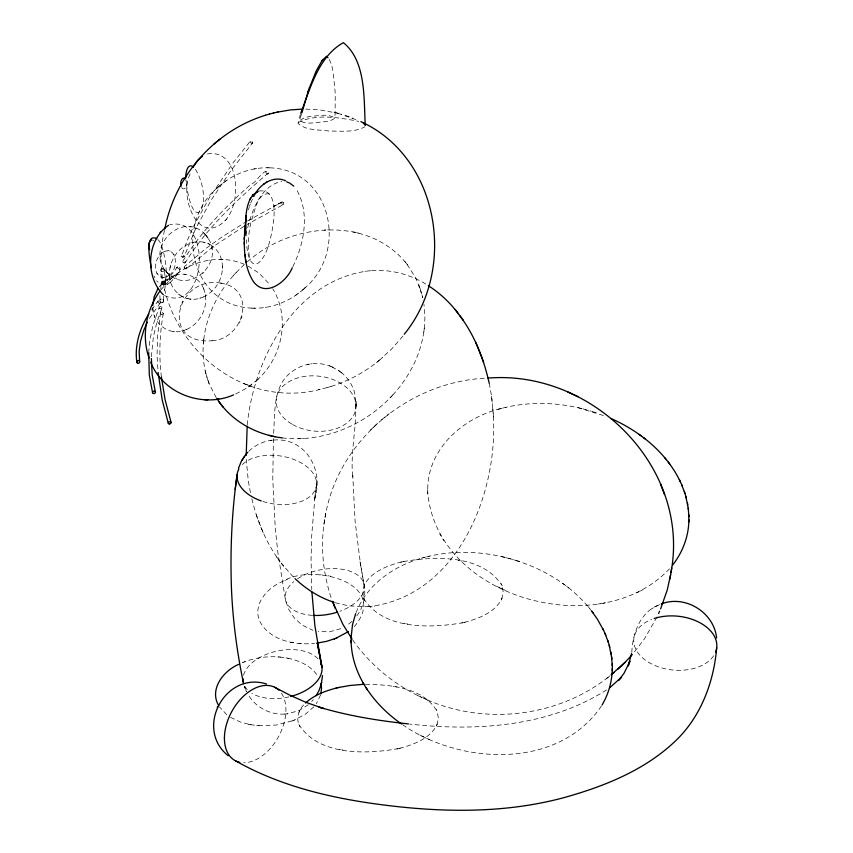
<?xml version="1.0" encoding="UTF-8"?>
<svg xmlns="http://www.w3.org/2000/svg" width="853" height="853" viewBox="0 0 853 853"><rect width="100%" height="100%" fill="white"/><g stroke="black" fill="none" stroke-linecap="round" stroke-linejoin="round"><path stroke-width="0.64" stroke-dasharray="4.26 3.2" d="M669.541 568.78C599.456 643.439 436.054 598.07 427.705 491.85M427.726 488.78C428.057 448.006 463.979 417.17 501.393 408.438M169.747 277.715C167.657 262.745 177.499 246.773 192.202 242.668M203.195 297.036C214.636 292.131 222.313 279.976 222.441 267.607M222.452 267.202C222.526 259.323 219.221 251.198 212.834 246.378M427.705 493.727L427.737 486.914M222.441 268.524L222.452 266.275M160.876 288.868C160.428 271.553 171.005 289.316 161.91 283.335L160.535 270.572C160.065 268.077 164.202 267.565 164.352 270.102L165.727 282.897L164.053 293.485M165.727 282.908A1.919 1.162 -6.1 0 1 162.934 284.177A1.919 1.162 -6.1 0 1 162.784 282.183A1.919 1.162 -6.1 0 1 165.727 282.908L161.942 282.727M151.407 356.671L153.391 336.509L156.952 322.039L161.953 307.965L160.993 306.28L159.255 307.027L152.804 325.942L149.797 340.784L148.753 351.521M273.408 438.57L272.789 479.407L275.284 528.551L277.833 552.286L285.329 599.307L288.495 609.117L294.402 618.126L302.186 625.1L312.944 630.303M273.632 433.388C275.167 412.234 272.523 384.639 292.856 371.044C303.433 363.282 318.041 361.341 330.26 366.172M203.718 339.974C202.14 353.473 203.419 367.376 207.897 380.235M424.24 328.597L424.911 318.265L423.994 304.468M301.578 114.206C294.935 128.366 319.065 121.307 325.526 121.744A127.022 17.455 8.1 0 0 330.495 120.625L334.717 118.439L335.069 114.473L335.261 93.521L333.278 72.878M314.64 499.144L316.612 483.96L314.64 499.144C324.3 470.184 305.555 436.64 272.747 440.137M316.548 484.749L316.868 480.836M324.684 519.637C320.206 545.664 322.914 572.651 331.124 597.676M314.928 496.841L311.761 534.906L311.057 559.6L311.771 589.572M203.771 339.558C206.575 314.864 218.453 291.705 235.204 273.557M392.753 395.014C409.504 376.866 421.382 353.696 424.186 329.013M159.884 295.639L160.129 301.973M163.691 296.172L163.477 300.437L161.931 298.945L163.541 300.192L163.413 301.823L161.803 302.794L160.076 301.919M203.345 343.29L204.144 336.274M423.813 332.297L424.613 325.27M300.395 114.419L298.049 123.258C305.779 130.85 318.969 129.485 329.109 131.063C340.869 130.946 354.091 132.737 364.753 126.862M247.263 424.879C253.853 356.949 297.025 277.545 371.929 270.561M325.025 517.664C337.202 440.788 408.939 381.707 485.656 378.188M323.927 524.19L325.771 513.186M164.544 230.193C142.472 322.487 229.553 414.942 323.212 388.605M631.806 652.385C632.617 633.022 640.262 611.569 660.019 604.382L651.425 608.957M169.992 268.023L170.28 266.776M170.397 266.232L170.685 265.027M247.679 227.634C252.456 209.411 260.997 185.858 281.639 181.39M220.842 283.121C176.326 275.316 159.01 345.241 212.258 340.742M212.002 340.774C243.979 339.387 257.798 288.143 220.191 283.015M320.611 694.95L316.367 703.682M248.415 209.742L249.151 207.322M190.134 173.948C178.831 195.358 197.683 247.892 225.512 220.277M303.593 704.962C298.497 710.293 295.948 718.61 299.318 725.519M401.699 561.956C384.81 565.752 356.863 577.737 364.146 599.531M436.853 724.997L438.474 718.439L436.939 710.805M501.692 599.019L503.302 592.451L501.767 584.827M300.203 120.22L304.553 117.671A127.022 17.455 8.1 0 1 309.522 116.552C317.54 116.051 328.074 113.172 334.845 118.066M180.111 307.293L180.772 305.427M249.428 206.447L250.249 204.198M241.346 318.404L242.007 316.548M356.106 612.55C367.312 583.601 395.557 564.729 424.773 557.318M250.654 203.067L253.096 197.661M399.385 748.38C413.502 744.616 429.603 738.901 436.789 725.135M464.224 622.402C478.341 618.638 494.441 612.912 501.628 599.147M298.945 712.33L299.904 710.208M363.783 586.342L364.732 584.22M436.341 726.116L437.301 723.994M501.18 600.139L502.14 598.017M657.034 616.943L644.484 638.854L633.065 653.633M292.888 266.669C304.382 243.073 310.257 212.248 295.98 188.62M181.998 302.73L182.926 301.013M239.181 322.818L240.119 321.112M149.424 318.372L160.385 302.762L160.225 300.81L158.136 300.96L150.075 311.995M177.627 266.69L167.785 279.741M601.472 705.964C557.883 770.216 459.532 764.949 401.55 723.994M298.134 122.565C316.132 113.374 339.334 117.639 358.686 121.371M356.799 615.834C363.794 606.931 366.204 594.893 363.954 583.879L360.083 561.935L364.274 585.744M159.031 287.003L165.045 280.573L172.039 276.34M225.085 220.767C242.519 202.694 239.96 147.388 206.117 154.158M164.426 295.522C206.682 315.098 213.015 214.583 169.768 224.776M160.673 290.063L170.717 278.984M165.685 283.463L161.942 282.812M402.936 336.093L391.708 348.962L379.873 359.849M226.024 219.647L226.514 219.061M189.686 290.276L190.176 289.689M311.729 701.475L313.318 699.727M236.164 272.533L244.043 264.75M282.204 437.877C322.701 442.92 364.242 425.583 391.794 396.027M233.306 275.604L237.955 270.593M390.002 397.978L394.651 392.956M313.883 706.806L305.267 714.249L293.848 720.284M205.456 234.724C182.745 209.71 144.765 246.997 166.111 271.521C186.86 296.599 225.682 263.865 207.983 238.04M354.294 626.646C390.866 583.068 311.697 562.777 282.951 581.341C267.821 587.365 252.093 604.244 259.856 621.442C269.932 640.603 294.68 645.231 314.48 643.45M217.867 187.361C172.967 224.03 190.496 307.123 253.085 308.136M304.105 288.602C349.005 251.923 331.476 168.841 268.887 167.817M256.956 380.225C282.044 358.089 290.809 317.817 272.725 288.751M202.683 273.376L203.814 272.299M370.458 430.04L374.03 426.66M374.467 426.212L377.868 422.981M170.078 282.812C172.039 280.061 185.773 267.352 177.595 266.701M218.293 186.988C232.251 174.257 251.251 166.836 270.22 167.86M171.144 278.611C190.294 260.847 219.797 253.874 244.214 264.259M251.752 308.104C270.721 309.127 289.721 301.706 303.689 288.975M235.748 393.99L246.72 388.147L256.529 380.598M216.545 188.577L219.541 185.847M169.384 280.2L172.391 277.47M302.442 290.116L305.438 287.386M255.282 381.739L258.288 379.009M248.809 451.28C255.548 444.765 264.558 440.628 273.93 439.999M169.043 275.21C178.746 269.804 177.509 245.664 163.499 251.838M170.557 282.396L165.183 285.158M351.969 621.432L346.798 625.473M247.402 261.818C290.425 222.942 368.091 215.095 406.817 263.961M186.487 329.482C201.372 323.17 209.774 304.446 203.856 289.263M331.167 386.388C348.632 380.971 365.009 372.089 379.116 360.456M376.589 362.536L382.581 357.61M606.408 678.647L610.172 675.64C558.683 717.554 483.288 726.074 423.28 698.127M167.583 279.933C165.845 280.754 156.877 283.623 165.503 285.137M381.536 419.783L389.245 413.63M308.381 704.695L298.945 710.634L287.066 713.865M169.097 275.167L167.455 276.319M223.166 182.915L224.328 182.073M225.107 181.497L226.173 180.729M176.006 274.538L177.179 273.696M177.957 273.12L179.023 272.352M295.799 295.234L296.865 294.466M297.644 293.89L298.817 293.048M248.649 386.857L249.716 386.089M250.494 385.513L251.656 384.671M606.547 689.938C548.564 726.767 476.326 731.511 409.717 724.069M163.541 251.816C154.574 256.327 151.173 276.287 163.808 277.513M244.075 226.258L212.951 246.773L186.253 268.791L184.163 268.311L184.355 266.658L205.989 248.394L221.663 237.187L246.432 221.567M247.466 220.948L282.162 202.001L283.868 202.63L283.303 204.613L247.157 224.424M163.573 277.534L167.177 276.468M636.786 592.846L638.748 591.854M640.39 591.022L642.49 589.967M167.316 284.635L168.041 284.273M340.774 628.693L329.29 631.838L318.212 631.519M171.965 276.372L174.609 275.38M203.259 297.004L200.615 297.996M186.562 329.45L183.917 330.442M284.763 580.552L285.467 580.275M286.651 579.805L287.28 579.56M243.233 662.355L242.529 662.632C253.874 657.93 266.36 656.053 278.59 656.949M244.416 661.885L245.035 661.629M258.491 725.69L276.255 725.029L292.664 720.753M292.035 720.998L294.552 720.007M169.555 275.882C169.608 290.894 185.432 303.167 199.879 298.209M175.355 275.167C187.031 271.307 200.626 278.377 204.198 290.148M152.794 307.389C152.335 322.743 168.34 335.773 183.171 330.665M174.524 275.412L175.494 275.124M199.741 298.251L200.7 297.964M183.043 330.708L184.003 330.42M259.056 191.04C275.871 188.428 274.986 212.525 273.195 223.433A127.022 116.466 -27 0 1 270.891 236.452C264.856 265.315 248.244 278.995 246.272 239.8M327.072 387.593L331.327 386.345M192.895 242.487C199.954 240.621 207.897 242.167 213.527 246.901M192.064 242.71L193.077 242.444M322.829 388.712L327.189 387.571M503.238 407.969C528.913 401.486 556.156 402.243 581.767 408.566M426.617 556.849C452.293 550.377 479.535 551.123 505.157 557.446M498.131 409.28L506.042 407.233M421.51 558.171L429.422 556.113M318.606 389.672L319.267 389.512M403.298 561.583C435.52 556.017 482.425 554.493 502.204 585.798M363.719 598.561C383.487 629.866 430.392 628.341 462.614 622.775M298.881 724.538C318.659 755.843 365.564 754.319 397.786 748.753M400.75 562.191L404.141 561.381M461.772 622.978L465.162 622.178M396.944 748.966L400.334 748.156M256.657 168.542L253.949 169.001M367.952 606.686C458.807 597.015 500.498 489.43 492.821 409.237M598.475 603.999L600.352 603.689M603.274 603.199L605.662 602.804M208.878 260.272L209.507 260.165M265.315 307.421L265.944 307.315M307.666 364.434L308.935 364.231M310.769 363.943L311.74 363.783M270.241 440.436L271.723 440.265M249.161 696.336C256.945 708.129 271.254 715.219 285.35 714.025M284.614 714.089L287.504 713.833M364.977 271.233L365.692 271.169M374.19 606.067L374.904 606.014M324.065 230.054L325.558 230.001M327.691 229.905L329.354 229.83M298.603 438.741L300.267 438.666M302.399 438.57L303.892 438.506M371.748 270.561C391.186 269.249 410.879 274.549 427.268 284.998M335.314 602.74L348.898 605.918L368.133 606.686M365.436 684.277C390.663 684.692 423.568 687.401 437.365 711.786M305.694 109.109L319.374 109.824L337.575 113.182M223.07 259.483L219.839 259.387M267 167.774L268.215 167.806M253.757 308.157L254.983 308.189M163.008 277.534L162.475 277.502M167.977 250.59L168.51 250.633M320.131 574.815L320.835 574.869M321.89 574.954L322.658 575.018M298.891 643.461L299.67 643.525M300.725 643.61L301.429 643.663M279.645 657.034L286.811 658.004M250.26 724.623L257.435 725.604M277.886 656.885L280.424 657.098M256.657 725.54L259.184 725.743M184.056 274.239L185.41 274.378M173.116 331.444L173.735 331.508M173.895 331.529L174.47 331.582M189.792 298.987L190.422 299.062M190.571 299.072L191.168 299.136M189.867 226.823L191.211 226.994M176.806 267.447L180.079 269.388L176.784 267.479M221.194 283.185L221.897 283.303M328.117 575.754L329.055 575.935M292.504 642.544L293.443 642.725M329.898 576.095L330.9 576.287M290.649 642.192L291.651 642.384M287.664 658.175C299.115 660.489 310.897 665.713 317.583 675.725M230.555 717.341L240.237 721.947L249.417 724.464M285.872 657.834L288.666 658.367M248.415 724.272L251.198 724.805M458.136 560.378L459.351 560.613M460.535 560.847L461.836 561.103M404.077 623.266L405.378 623.522M406.561 623.746L407.777 623.991M393.308 686.356L394.523 686.59M395.696 686.825L397.008 687.081M339.238 749.243L340.55 749.499M341.733 749.723L342.949 749.968M352.918 231.845L355.274 232.389M356.426 232.645L358.91 233.221M203.718 242.199L205.178 242.551M186.754 298.379L188.236 298.731M582.951 408.864L591.364 411.221M506.33 557.755L514.743 560.101M577.971 407.617L605.331 416.115M501.351 556.508C535.769 564.345 568.972 582.13 591.001 610.204M337.756 113.236L358.836 120.7M334.013 112.265L341.52 114.206M152.452 239.992L153.615 240.855M592.153 411.466L596.727 412.884M515.532 560.357L520.106 561.764M169.619 250.857L170.173 251.038M160.822 277.086L161.377 277.278M175.985 278.654L177.477 279.187M194.836 227.858L196.339 228.391M243.51 383.466L247.413 384.874M247.487 384.916L251.219 386.26M345.358 115.39L353.078 118.183M331.956 366.865L340.016 371.535M329.343 365.798L333.15 367.344M352.694 639.953C370.255 664.977 394.683 685.119 422.512 697.765M417.799 695.611L427.779 700.185M496.542 586.182L501.329 588.463M501.511 588.559L506.032 590.713M419.921 735.062L429.411 739.604M208.249 243.649L209.795 244.395M182.126 296.524L183.683 297.281M248.063 266.061L259.131 273.184L270.145 284.891M269.313 193.908C257.052 191.808 254.514 213.111 251.198 221.353A127.022 116.466 -27 0 0 248.884 234.372L248.212 247.594L249.609 258.278M562.426 583.217L564.43 584.71M566.755 586.448L568.823 588.005M212.034 245.771L212.696 246.282M178.405 294.018L179.887 295.149M340.837 372.175C347.448 377.207 352.236 384.522 354.571 392.476C359.006 420.689 349.549 449.606 352.822 478.149L352.779 475.611L355.083 521.194L360.499 564.228M338.534 370.405L342.511 373.465M226.791 714.739L219.498 706.913M203.547 232.816L204.123 233.37M204.336 233.573L206.693 236.206M167.966 273.493L166.836 272.331M168.148 273.664L168.723 274.218M293.304 576.98L281.437 563.385M205.658 234.959L208.431 238.733M166.655 272.128L165.621 270.881M588.175 606.632L589.594 608.424M407.18 264.441L416.083 278.6L421.84 294.178M404.919 261.53L409.109 266.914M206.884 236.452L207.812 237.784M164.938 269.996L165.439 270.646M157.752 239.693C164.309 242.007 173.617 297.42 156.707 280.893M251.827 498.76C257.254 521.151 266.157 543.105 280.104 561.583M276.692 557.062L284.667 567.65M329.29 59.422L331.732 65.169L333.31 73.07M216.257 397.701L209.124 383.743L206.117 374.392M195.422 169.214C215.287 202.524 193.183 241.751 185.847 180.047M439.711 533.989L440.894 535.887M442.739 538.893L443.901 540.759M181.625 187.692C185.389 192.213 188.161 183.022 186.253 180.175M156.813 273.131L157.176 273.792M173.82 254.333L174.172 255.004M154.062 275.977L154.841 277.673M501.212 583.591L501.639 584.55M436.373 709.568L436.811 710.538M364.274 599.808L364.711 600.779M299.446 725.786L299.872 726.756M245.269 688.712L244.406 686.548L246.453 691.623L245.6 689.491M256.188 514.871L263.908 534.49M203.526 288.421L203.867 289.306M154.34 315.674L155.011 317.412M418.834 284.827L419.836 287.717M420.06 288.335L422.779 297.782L422.011 294.839M208.121 380.843L209.124 383.743M205.178 370.788L205.946 373.731M489.217 383.296L491.584 396.272L493.642 417.991M250.43 492.65L248.298 480.975L246.24 459.255M211.608 247.125L211.736 247.924M211.779 248.266L211.907 249.055M169.8 278.099L169.928 279.016M205.349 294.658L205.605 296.535M152.922 309.298L153.177 311.174M161.43 377.069C158.871 356.501 159.468 335.058 163.254 313.744L162.134 312.017L160.439 313.115L157.464 336.978L157.059 355.978L158.125 372.697M491.584 396.272L492.394 404.919M160.193 255.911L160.257 256.71M160.289 257.062L160.353 257.873M169.47 274.57L169.534 275.487M713.641 655.786A41.669 27.019 5.9 0 1 649.154 662.621A41.669 27.019 5.9 0 1 651.66 619.406M281.394 693.19A41.669 26.55 -61.1 0 1 278.686 736.416A41.669 26.55 -61.1 0 1 243.809 762.763M242.305 464.576A40.07 24.225 8.4 0 1 294.978 459.906A40.07 24.225 8.4 0 1 313.051 493.365A40.07 24.225 8.4 0 1 262.095 501.223M288.911 696.89A40.07 23.628 -11.6 0 1 251.912 693.329M247.285 689.65A40.07 23.628 -11.6 0 1 244.267 685.268M243.531 675.192A40.07 23.628 -11.6 0 1 277.939 650.914A40.07 23.628 -11.6 0 1 318.894 659.955M297.654 578.739A40.07 22.636 -10.6 0 1 357.983 575.38A40.07 22.636 -10.6 0 1 340.016 611.228M312.347 615.344A40.07 22.636 -10.6 0 1 293.816 581.629M356.085 401.39L355.946 407.873L356.085 401.39M181.454 255.847L182.425 257.414L184.205 256.508L196.094 227.687L211.704 199.303L230.63 170.995L252.275 143.325L251.987 141.15L250.153 141.385L233.605 162.134L209.294 197.821L193.418 226.674L186.988 241.164L181.444 256.401L181.454 255.847M268.364 172.882C237.752 199.389 206.725 227.463 185.378 262.564L183.566 263.161L182.883 261.103C200.988 231.643 225.491 206.778 251.283 184.013C255.42 184.152 264.835 166.218 268.364 172.882M252.605 142.643L252.275 143.325A1.439 0.544 40.5 0 1 250.324 142.206A1.439 0.544 40.5 0 1 251.006 141.555A1.439 0.544 40.5 0 1 252.285 143.304L252.605 142.643M268.268 173.319L267.81 173.98A1.439 0.682 51.5 0 1 265.997 172.626A1.439 0.682 51.5 0 1 266.968 171.933A1.439 0.682 51.5 0 1 267.81 173.98L268.268 173.319M168.009 279.56L167.348 280.125L168.009 279.56M158.455 300.736L158.455 300.736M281.948 202.076L273.461 206.447L281.948 202.076M164.458 281.277L164.416 281.266A1.919 1.834 -73.3 0 0 161.995 283.452A1.919 1.834 -73.3 0 0 164.992 284.539A1.919 1.834 -73.3 0 0 164.458 281.277M164.277 269.783L164.352 270.102A1.919 1.162 -6.1 0 1 161.558 271.393A1.919 1.162 -6.1 0 1 161.409 269.388A1.919 1.162 -6.1 0 1 164.352 270.113L164.277 269.783M160.982 314.149A1.439 0.992 9.3 0 0 163.275 313.68A1.439 0.992 9.3 0 0 161.292 312.475A1.439 0.992 9.3 0 0 160.982 314.149M159.511 308.274A1.439 1.13 21.4 0 0 161.889 308.2A1.439 1.13 21.4 0 0 160.268 306.472A1.439 1.13 21.4 0 0 159.511 308.274M158.04 302.239A1.439 1.216 38.2 0 0 160.385 302.762A1.439 1.216 38.2 0 0 159.362 300.587A1.439 1.216 38.2 0 0 158.04 302.239M184.227 267.703A1.439 1.098 47.5 0 0 186.381 268.706A1.439 1.098 47.5 0 0 185.666 266.456A1.439 1.098 47.5 0 0 184.227 267.703M281.682 202.929A1.439 0.8 63.5 0 0 283.239 204.645A1.439 0.8 63.5 0 0 282.993 202.438A1.439 0.8 63.5 0 0 281.682 202.929M183.032 262.159A1.439 1.013 32.3 0 0 185.336 262.628A1.439 1.013 32.3 0 0 184.024 260.719A1.439 1.013 32.3 0 0 183.032 262.159M181.87 256.486A1.439 0.874 19.9 0 0 184.184 256.561A1.439 0.874 19.9 0 0 182.457 255.09A1.439 0.874 19.9 0 0 181.87 256.486M160.705 302.484A1.919 1.919 0 0 0 163.669 300.96A1.919 1.919 0 0 0 160.865 299.158A1.919 1.919 0 0 0 160.705 302.484M292.664 424.559A40.07 27.552 6.5 0 0 355.829 408.79A40.07 27.552 6.5 0 0 299.819 377.367A40.07 27.552 6.5 0 0 292.664 424.559"/><path stroke-width="1.28" d="M401.55 723.994C374.296 705.005 351.66 675.064 351.084 640.731M351.105 637.66L352.513 624.62L355.637 613.67M602.079 704.983C608.498 694.054 612.113 681.462 612.283 668.784M612.273 665.671L611.622 656.949M672.484 565.262C682.624 552.413 688.734 536.302 688.904 519.893M688.893 516.79L688.243 508.068M351.084 642.618L351.116 635.794M365.265 125.498C363.751 98.948 366.246 61.043 343.354 42.65C318.372 56.693 310.385 88.232 300.725 113.257M245.92 235.599C245.557 223.443 244.79 210.435 250.11 199.144M185.847 177.946C185.506 174.14 187.116 162.251 193.354 166.836M148.71 352.684L149.318 375.203L152.559 392.689M152.772 305.459L154.19 296.769L158.018 288.474M292.27 267.746C286.608 281.863 265.496 298.209 253.384 281.543C243.563 266.243 243.809 246.826 244.779 229.286M247.189 426.169L246.186 455.406M245.813 218.933L245.931 217.216M245.931 217.131L246.048 215.596M322.541 675.608L321.272 684.021M245.035 226.941L246.069 219.69M244.587 231.195L245.206 225.213M670.97 572.63C690.887 467.017 592.121 369.488 487.991 378.103M235.172 489.441L237.07 474.876C231.92 511.224 230.225 548.031 231.323 584.721L231.408 587.088C232.613 618.979 236.793 650.69 243.201 681.942M716.701 647.736C713.758 682.752 700.452 717.831 674.275 742.067C644.207 770.259 604.894 786.05 565.774 797.139C507.332 813.25 445.682 812.717 385.929 805.264C333.939 798.824 281.661 786.978 235.705 760.919M660.627 608.882L667.281 589.892L670.629 574.602M669.882 579.091L671.737 568.077M164.768 229.02C171.346 195.145 190.08 163.755 216.705 141.801M631.561 653.579L628.171 665.958L629.972 661.224L624.14 673.092L618.83 680.15L621.634 677.058L609.778 687.721M320.899 693.915L321.528 688.115L320.973 683.573M301.855 113.012L308.157 91.41M316.111 695.685L318.745 691.175L321.059 684.788M320.675 686.238L321.666 682.528M238.509 468.222L241.324 461.324L246.218 454.137M309.33 88.072L316.154 71.034L321.848 60.936M308.061 91.697L309.426 87.795M266.541 684.01C225.064 670.863 194.121 728.771 228.284 755.79M658.612 613.467L659.614 611.174M147.313 322.263L143.88 329.983L140.564 341.104L139.124 351.393L139.647 361.565M250.356 198.717L252.893 195.124M249.854 199.623L250.675 198.109M217.259 707.222L217.622 706.551M192.906 167.455L197.843 160.236L202.534 156.088M253.618 196.606C258.981 185.058 272.789 174.844 285.68 180.847M148.795 313.989C139.849 328.17 134.401 345.369 136.843 362.205M242.103 459.916L242.977 458.562M243.404 457.901L244.257 456.579M160.065 290.937C146.172 309.852 141.235 335.56 149.019 357.919M404.258 334.237C457.325 269.388 439.572 157.4 360.819 121.627M168.574 225.32C146.556 239.693 144.829 276.841 163.318 294.711M322.722 59.891L326.518 56.277L327.968 57.78M321.773 61.032L322.786 59.827M196.425 161.953L196.915 161.366M160.076 232.57L160.567 231.984M245.195 455.321L247.743 452.357M632.286 654.518L625.196 662.227L611.143 674.862L614.117 672.484M252.936 195.081L258.246 191.296M252.317 195.753L253.586 194.377M617.796 669.285L625.196 662.227M305.555 702.979C314.245 695.035 325.601 690.77 336.86 687.944M217.472 141.193C231.568 129.549 247.956 120.678 265.422 115.251M214.007 144.04L219.989 139.103M348.387 631.583L336.082 638.204M265.955 182.595L266.754 182.062M263.78 184.056L264.451 183.619M257.382 191.669L255.772 192.597M238.957 664.242C223.689 670.607 208.889 689.128 218.731 705.698M316.474 643.226L326.56 641.339L334.909 638.673M334.28 638.929L336.786 637.927M151.386 240.034C148.326 241.975 148.251 246.72 149.701 249.726M233.637 394.864C203.025 408.331 163.115 393.937 150.682 362.226M661.246 603.967C685.204 594.509 714.046 612.422 716.616 637.98M265.251 115.304L269.505 114.046M269.399 114.078L273.749 112.937M277.321 112.138L290.351 109.93L302.015 109.131M338.47 687.561L349.613 685.524L362.845 684.362M335.922 688.168L339.313 687.358M273.365 113.044L277.971 111.978M218.165 399.044L218.794 398.937M204.603 399.716L205.936 399.758M206.607 399.78L207.833 399.812M408.448 723.92C378.263 720.689 348.109 715.87 318.99 707.094L323.586 708.544L305.992 702.36L290.361 695.44L274.538 687.187M282.204 437.877C258.683 434.998 235.759 423.546 221.14 404.61M269.058 435.35L271.531 435.926M272.683 436.171L275.039 436.725M334.12 602.335C319.438 597.708 306.216 589.124 295.021 578.643M286.672 181.87L289.124 182.787M567.874 392.081L572.384 394.139M573.141 394.502L577.854 396.656M611.089 418.514C639.953 431.405 666.353 452.591 680.236 481.508M289.924 183.267L293.827 186.157M428.323 285.691C439.956 293.123 450.213 302.772 458.445 313.861M363.389 123.354L364.999 124.783M639.046 434.326L641.051 435.83M643.375 437.557L645.444 439.114M156.728 238.595C143.826 232.73 150.459 262.905 151.28 267.725M185.549 178.821C181.646 175.526 179.706 183.715 181.081 186.412M591.705 611.1L597.452 619.278L603.615 630.399M664.796 457.741L666.214 459.543M668.294 462.166L669.744 464M591.673 611.057L593.123 612.891M216.822 398.575L220.778 404.13M218.848 401.656L223.038 407.041M459.778 315.663C474.737 335.485 483.843 359.209 489.217 383.296M455.214 309.586L463.19 320.174M352.054 639.025L342.938 624.449L332.862 602.293M363.09 682.88L364.274 684.778M366.118 687.774L367.28 689.65M681.568 484.472L684.906 493.29M604.948 633.352L608.285 642.181M679.351 479.599L682.453 486.402M602.73 628.48L605.833 635.282M483.694 362.376L475.974 342.757M664.53 494.591L660.542 484.024M332.489 601.269L335.122 608.253M168.276 423.173L162.283 400.366L158.125 372.697M171.069 422.48L165.066 399.609L161.43 377.069M685.833 496.393L688.531 509.977M609.213 645.284L611.91 658.868M684.33 491.36L686.42 498.333M607.709 640.251L609.799 647.224M155.363 392.017A1.439 1.216 -15.5 0 0 153.028 391.495A1.439 1.216 -15.5 0 0 153.487 393.553A1.439 1.216 -15.5 0 0 155.363 392.017L152.154 374.691L151.386 358.516M321.592 665.361L317.497 643.919L321.944 667.313L314.842 625.409L311.921 592.131M687.518 503.217L687.795 505.136M610.897 652.097L611.174 654.016M245.771 259.813L246.069 262.244M245.323 254.887L245.472 257.393M245.696 231.11L245.813 233.349M245.621 224.691L245.643 228.935M688.904 514.903L688.904 521.759M612.283 663.794L612.283 670.639M244.257 237.56L244.257 239.554M244.257 242.06L244.257 244.193M654.155 618.521A41.669 27.019 5.9 0 1 700.249 622.914A41.669 27.019 5.9 0 1 715.528 652.236M239.853 762.358A41.669 26.55 -61.1 0 1 231.664 711.754A41.669 26.55 -61.1 0 1 278.846 690.194M261.221 500.924A40.07 24.225 8.4 0 1 238.872 469.033M320.717 662.941A40.07 23.628 -11.6 0 1 290.766 696.432M243.649 683.69A40.07 23.628 -11.6 0 1 242.966 678.668M337.361 612.134A40.07 22.636 -10.6 0 1 313.254 615.397M169.257 423.93A1.439 1.045 -18.2 0 0 171.048 422.406A1.439 1.045 -18.2 0 0 168.713 422.203A1.439 1.045 -18.2 0 0 169.257 423.93M137.685 363.133A1.439 1.354 -10 0 0 139.668 361.661A1.439 1.354 -10 0 0 137.365 360.808A1.439 1.354 -10 0 0 137.685 363.133"/></g></svg>
